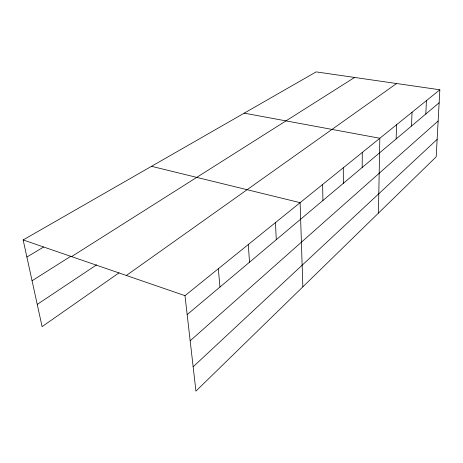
<?xml version="1.0" encoding="UTF-8"?>
<svg xmlns="http://www.w3.org/2000/svg" width="463" height="463" viewBox="0 0 463 463"><rect width="100%" height="100%" fill="white"/><g stroke="black" fill="none" stroke-linecap="round" stroke-linejoin="round"><path stroke-width="0.69" d="M362.176 167.49L362.292 152.431M378.439 213.113L379.834 138.258L244.209 113.151M396.143 138.935L396.554 124.75M411.52 126.011L412.047 112.237M425.815 113.991L426.44 100.61M439.85 89.776L436.192 156.789L195.936 391.108L184.997 295.666L439.85 89.776L316.154 71.892L23.15 239.938L42.092 326.635L119.049 272.834M193.152 366.789L437.141 139.369M190.171 340.797L438.143 121.011M187.168 314.608L439.138 102.786M126.358 275.473L396.594 83.519M37.237 304.399L96.57 264.865M32.069 280.746L70.862 256.23M71.574 256.612L354.606 77.448M26.883 257.023L43.615 247.022M151.511 166.321L300.111 202.667L302.848 286.834M23.15 239.938L184.997 295.666M218.316 268.748L219.96 287.043M248.301 244.522L249.511 262.203M275.439 222.599L276.278 239.695M322.636 184.465L322.919 200.491M343.291 167.78L343.355 183.307"/></g></svg>
